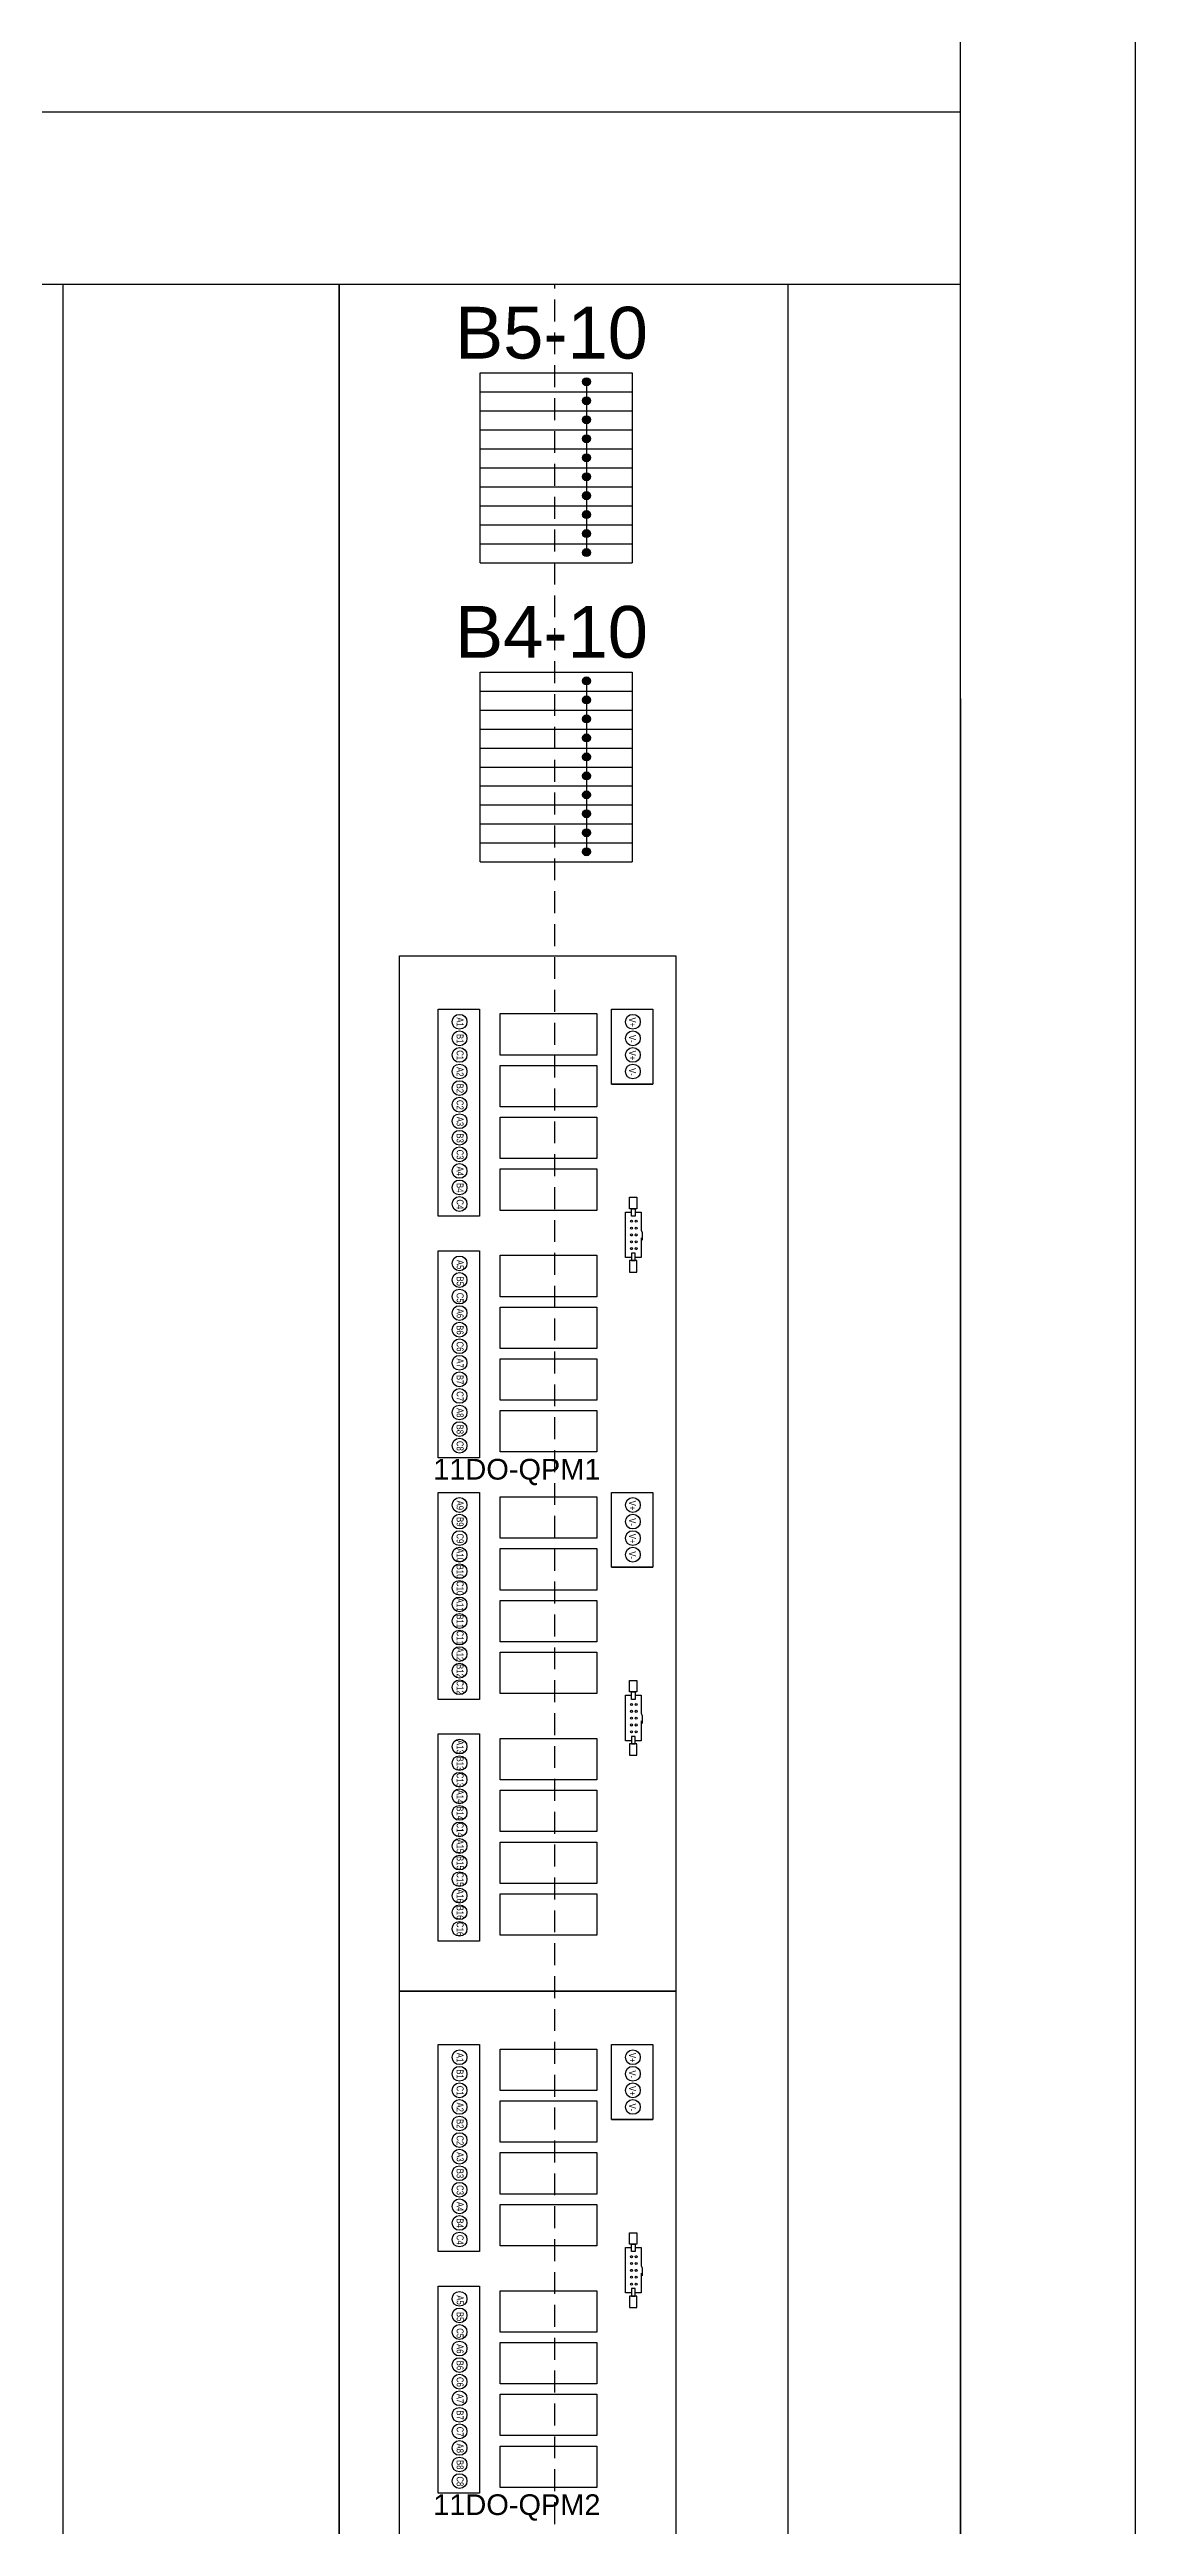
# Model space of a CAD drawing. Extents: x -156069 to -122631, y 9787 to 31117.
# Drawn here: x -148085 to -147771, y 25563 to 26281 of the extents above; entities that cross this region are included whole.
import ezdxf
from ezdxf.enums import TextEntityAlignment as Align

# ---------------------------------------------------------------- set-up
doc = ezdxf.new("R2010")
doc.units = 0
doc.linetypes.add('DASHED2', pattern=[9.525, 6.35, -3.175])
doc.layers.get('0').update_dxf_attribs({"linetype": 'CONTINUOUS'})
doc.styles.add('Arial', font='arial.ttf')

msp = doc.modelspace()

# ---------------------------------------------------------------- hatches: boundary and pattern name
for points in [[(-147928.50134, 26184.35323, 1), (-147930.81431, 26184.35323, 1)], [(-147928.50134, 26178.85323, 1), (-147930.81431, 26178.85323, 1)], [(-147928.50134, 26173.35323, 1), (-147930.81431, 26173.35323, 1)], [(-147928.50134, 26167.85323, 1), (-147930.81431, 26167.85323, 1)], [(-147928.50134, 26162.35323, 1), (-147930.81431, 26162.35323, 1)], [(-147928.50134, 26156.85323, 1), (-147930.81431, 26156.85323, 1)], [(-147928.50134, 26151.35323, 1), (-147930.81431, 26151.35323, 1)], [(-147928.50134, 26145.85323, 1), (-147930.81431, 26145.85323, 1)], [(-147928.50134, 26140.35323, 1), (-147930.81431, 26140.35323, 1)], [(-147928.50134, 26134.85323, 1), (-147930.81431, 26134.85323, 1)], [(-147928.50134, 26097.67448, 1), (-147930.81431, 26097.67448, 1)], [(-147928.50134, 26092.17448, 1), (-147930.81431, 26092.17448, 1)], [(-147928.50134, 26086.67448, 1), (-147930.81431, 26086.67448, 1)], [(-147928.50134, 26081.17448, 1), (-147930.81431, 26081.17448, 1)], [(-147928.50134, 26075.67448, 1), (-147930.81431, 26075.67448, 1)], [(-147928.50134, 26070.17448, 1), (-147930.81431, 26070.17448, 1)], [(-147928.50134, 26064.67448, 1), (-147930.81431, 26064.67448, 1)], [(-147928.50134, 26059.17448, 1), (-147930.81431, 26059.17448, 1)], [(-147928.50134, 26053.67448, 1), (-147930.81431, 26053.67448, 1)], [(-147928.50134, 26048.17448, 1), (-147930.81431, 26048.17448, 1)]]:
    msp.add_hatch(color=256).paths.add_polyline_path(points)

# ---------------------------------------------------------------- linework, layer by layer
at = {"color": 6}
msp.add_line((-147770.68407, 24582.60839), (-147770.68407, 26582.60839), dxfattribs=at)
at = {"color": 4}
for p, q in [((-147821.30907, 24832.60839), (-147821.30907, 26522.60839)), ((-147821.30907, 24632.60839), (-147821.30907, 26522.60839)), ((-148521.30907, 26262.60839), (-147821.30907, 26262.60839)), ((-148521.30907, 26212.60839), (-147821.30907, 26212.60839)), ((-148081.30907, 26212.60839), (-148081.30907, 24782.60839)), ((-148001.30907, 26212.60839), (-148001.30907, 24782.60839)), ((-148001.30907, 24782.60839), (-148001.30907, 26212.60839)), ((-147871.30907, 26212.60839), (-147871.30907, 24782.60839)), ((-147821.30907, 26092.60839), (-147821.30907, 24782.60839))]:
    msp.add_line(p, q, dxfattribs=at)
at = {"color": 1, "linetype": 'DASHED2'}
msp.add_line((-147938.80063, 24782.60839), (-147938.80063, 26212.60839), dxfattribs=at)
at = {"color": 5}
for p, q in [((-147960.42097, 26186.91646), (-147916.42097, 26186.91646)), ((-147960.42097, 26186.91646), (-147916.42097, 26186.91646)), ((-147960.42097, 26186.91646), (-147916.42097, 26186.91646)), ((-147960.42097, 26186.91646), (-147916.42097, 26186.91646)), ((-147960.42097, 26186.91646), (-147916.42097, 26186.91646)), ((-147960.42097, 26186.91646), (-147916.42097, 26186.91646)), ((-147960.42097, 26186.91646), (-147916.42097, 26186.91646)), ((-147960.42097, 26186.91646), (-147916.42097, 26186.91646)), ((-147960.42097, 26186.91646), (-147916.42097, 26186.91646)), ((-147960.42097, 26181.41646), (-147960.42097, 26186.91646)), ((-147960.42097, 26186.91646), (-147916.42097, 26186.91646)), ((-147916.42097, 26186.91646), (-147916.42097, 26181.41646)), ((-147960.42097, 26181.41646), (-147916.42097, 26181.41646)), ((-147960.42097, 26181.41646), (-147916.42097, 26181.41646)), ((-147960.42097, 26181.41646), (-147916.42097, 26181.41646)), ((-147960.42097, 26181.41646), (-147916.42097, 26181.41646)), ((-147960.42097, 26181.41646), (-147916.42097, 26181.41646)), ((-147960.42097, 26181.41646), (-147916.42097, 26181.41646)), ((-147960.42097, 26181.41646), (-147916.42097, 26181.41646)), ((-147960.42097, 26181.41646), (-147916.42097, 26181.41646)), ((-147960.42097, 26181.41646), (-147916.42097, 26181.41646)), ((-147960.42097, 26181.41646), (-147916.42097, 26181.41646)), ((-147960.42097, 26181.41646), (-147916.42097, 26181.41646)), ((-147960.42097, 26181.41646), (-147916.42097, 26181.41646)), ((-147960.42097, 26181.41646), (-147916.42097, 26181.41646)), ((-147960.42097, 26181.41646), (-147916.42097, 26181.41646)), ((-147960.42097, 26181.41646), (-147916.42097, 26181.41646)), ((-147960.42097, 26181.41646), (-147916.42097, 26181.41646)), ((-147960.42097, 26181.41646), (-147916.42097, 26181.41646)), ((-147960.42097, 26181.41646), (-147916.42097, 26181.41646)), ((-147960.42097, 26181.41646), (-147916.42097, 26181.41646)), ((-147960.42097, 26181.41646), (-147916.42097, 26181.41646)), ((-147960.42097, 26181.41646), (-147916.42097, 26181.41646)), ((-147960.42097, 26181.41646), (-147916.42097, 26181.41646)), ((-147960.42097, 26175.91646), (-147960.42097, 26181.41646)), ((-147960.42097, 26181.41646), (-147916.42097, 26181.41646)), ((-147916.42097, 26181.41646), (-147916.42097, 26175.91646)), ((-147960.42097, 26175.91646), (-147916.42097, 26175.91646)), ((-147960.42097, 26175.91646), (-147916.42097, 26175.91646)), ((-147960.42097, 26175.91646), (-147916.42097, 26175.91646)), ((-147960.42097, 26175.91646), (-147916.42097, 26175.91646)), ((-147960.42097, 26175.91646), (-147916.42097, 26175.91646)), ((-147960.42097, 26175.91646), (-147916.42097, 26175.91646)), ((-147960.42097, 26175.91646), (-147916.42097, 26175.91646)), ((-147960.42097, 26175.91646), (-147916.42097, 26175.91646)), ((-147960.42097, 26175.91646), (-147916.42097, 26175.91646)), ((-147960.42097, 26175.91646), (-147916.42097, 26175.91646)), ((-147960.42097, 26175.91646), (-147916.42097, 26175.91646)), ((-147960.42097, 26175.91646), (-147916.42097, 26175.91646)), ((-147960.42097, 26175.91646), (-147916.42097, 26175.91646)), ((-147960.42097, 26175.91646), (-147916.42097, 26175.91646)), ((-147960.42097, 26175.91646), (-147916.42097, 26175.91646)), ((-147960.42097, 26175.91646), (-147916.42097, 26175.91646)), ((-147960.42097, 26175.91646), (-147916.42097, 26175.91646)), ((-147960.42097, 26175.91646), (-147916.42097, 26175.91646)), ((-147960.42097, 26175.91646), (-147916.42097, 26175.91646)), ((-147960.42097, 26175.91646), (-147916.42097, 26175.91646)), ((-147960.42097, 26175.91646), (-147916.42097, 26175.91646)), ((-147960.42097, 26175.91646), (-147916.42097, 26175.91646)), ((-147960.42097, 26170.41646), (-147960.42097, 26175.91646)), ((-147960.42097, 26175.91646), (-147916.42097, 26175.91646)), ((-147916.42097, 26175.91646), (-147916.42097, 26170.41646)), ((-147960.42097, 26170.41646), (-147916.42097, 26170.41646)), ((-147960.42097, 26170.41646), (-147916.42097, 26170.41646)), ((-147960.42097, 26170.41646), (-147916.42097, 26170.41646)), ((-147960.42097, 26170.41646), (-147916.42097, 26170.41646)), ((-147960.42097, 26170.41646), (-147916.42097, 26170.41646)), ((-147960.42097, 26170.41646), (-147916.42097, 26170.41646)), ((-147960.42097, 26170.41646), (-147916.42097, 26170.41646)), ((-147960.42097, 26170.41646), (-147916.42097, 26170.41646)), ((-147960.42097, 26170.41646), (-147916.42097, 26170.41646)), ((-147960.42097, 26170.41646), (-147916.42097, 26170.41646)), ((-147960.42097, 26170.41646), (-147916.42097, 26170.41646)), ((-147960.42097, 26170.41646), (-147916.42097, 26170.41646)), ((-147960.42097, 26170.41646), (-147916.42097, 26170.41646)), ((-147960.42097, 26170.41646), (-147916.42097, 26170.41646)), ((-147960.42097, 26170.41646), (-147916.42097, 26170.41646)), ((-147960.42097, 26170.41646), (-147916.42097, 26170.41646)), ((-147960.42097, 26170.41646), (-147916.42097, 26170.41646)), ((-147960.42097, 26170.41646), (-147916.42097, 26170.41646)), ((-147960.42097, 26170.41646), (-147916.42097, 26170.41646)), ((-147960.42097, 26170.41646), (-147916.42097, 26170.41646)), ((-147960.42097, 26170.41646), (-147916.42097, 26170.41646)), ((-147960.42097, 26170.41646), (-147916.42097, 26170.41646)), ((-147960.42097, 26164.91646), (-147960.42097, 26170.41646)), ((-147960.42097, 26170.41646), (-147916.42097, 26170.41646)), ((-147916.42097, 26170.41646), (-147916.42097, 26164.91646)), ((-147960.42097, 26164.91646), (-147916.42097, 26164.91646)), ((-147960.42097, 26164.91646), (-147916.42097, 26164.91646)), ((-147960.42097, 26164.91646), (-147916.42097, 26164.91646)), ((-147960.42097, 26164.91646), (-147916.42097, 26164.91646)), ((-147960.42097, 26164.91646), (-147916.42097, 26164.91646)), ((-147960.42097, 26164.91646), (-147916.42097, 26164.91646)), ((-147960.42097, 26164.91646), (-147916.42097, 26164.91646)), ((-147960.42097, 26164.91646), (-147916.42097, 26164.91646)), ((-147960.42097, 26164.91646), (-147916.42097, 26164.91646)), ((-147960.42097, 26164.91646), (-147916.42097, 26164.91646)), ((-147960.42097, 26164.91646), (-147916.42097, 26164.91646)), ((-147960.42097, 26164.91646), (-147916.42097, 26164.91646)), ((-147960.42097, 26164.91646), (-147916.42097, 26164.91646)), ((-147960.42097, 26164.91646), (-147916.42097, 26164.91646)), ((-147960.42097, 26164.91646), (-147916.42097, 26164.91646)), ((-147960.42097, 26164.91646), (-147916.42097, 26164.91646)), ((-147960.42097, 26164.91646), (-147916.42097, 26164.91646)), ((-147960.42097, 26164.91646), (-147916.42097, 26164.91646)), ((-147960.42097, 26164.91646), (-147916.42097, 26164.91646)), ((-147960.42097, 26164.91646), (-147916.42097, 26164.91646)), ((-147960.42097, 26164.91646), (-147916.42097, 26164.91646)), ((-147960.42097, 26164.91646), (-147916.42097, 26164.91646)), ((-147960.42097, 26159.41646), (-147960.42097, 26164.91646)), ((-147960.42097, 26164.91646), (-147916.42097, 26164.91646)), ((-147960.42097, 26159.41646), (-147916.42097, 26159.41646)), ((-147960.42097, 26159.41646), (-147916.42097, 26159.41646)), ((-147960.42097, 26159.41646), (-147916.42097, 26159.41646)), ((-147960.42097, 26159.41646), (-147916.42097, 26159.41646)), ((-147960.42097, 26159.41646), (-147916.42097, 26159.41646)), ((-147960.42097, 26159.41646), (-147916.42097, 26159.41646)), ((-147960.42097, 26159.41646), (-147916.42097, 26159.41646)), ((-147960.42097, 26159.41646), (-147916.42097, 26159.41646)), ((-147960.42097, 26159.41646), (-147916.42097, 26159.41646)), ((-147960.42097, 26159.41646), (-147916.42097, 26159.41646)), ((-147960.42097, 26159.41646), (-147916.42097, 26159.41646)), ((-147960.42097, 26159.41646), (-147916.42097, 26159.41646)), ((-147960.42097, 26159.41646), (-147916.42097, 26159.41646)), ((-147960.42097, 26159.41646), (-147916.42097, 26159.41646)), ((-147960.42097, 26159.41646), (-147916.42097, 26159.41646)), ((-147960.42097, 26159.41646), (-147916.42097, 26159.41646)), ((-147960.42097, 26159.41646), (-147916.42097, 26159.41646)), ((-147960.42097, 26159.41646), (-147916.42097, 26159.41646)), ((-147960.42097, 26159.41646), (-147916.42097, 26159.41646)), ((-147960.42097, 26159.41646), (-147916.42097, 26159.41646)), ((-147960.42097, 26153.91646), (-147960.42097, 26159.41646)), ((-147960.42097, 26159.41646), (-147916.42097, 26159.41646)), ((-147916.42097, 26164.91646), (-147916.42097, 26159.41646)), ((-147916.42097, 26159.41646), (-147916.42097, 26153.91646)), ((-147960.42097, 26153.91646), (-147916.42097, 26153.91646)), ((-147960.42097, 26153.91646), (-147916.42097, 26153.91646)), ((-147960.42097, 26153.91646), (-147916.42097, 26153.91646)), ((-147960.42097, 26153.91646), (-147916.42097, 26153.91646)), ((-147960.42097, 26153.91646), (-147916.42097, 26153.91646)), ((-147960.42097, 26153.91646), (-147916.42097, 26153.91646)), ((-147960.42097, 26153.91646), (-147916.42097, 26153.91646)), ((-147960.42097, 26153.91646), (-147916.42097, 26153.91646)), ((-147960.42097, 26153.91646), (-147916.42097, 26153.91646)), ((-147960.42097, 26153.91646), (-147916.42097, 26153.91646)), ((-147960.42097, 26153.91646), (-147916.42097, 26153.91646)), ((-147960.42097, 26153.91646), (-147916.42097, 26153.91646)), ((-147960.42097, 26153.91646), (-147916.42097, 26153.91646)), ((-147960.42097, 26153.91646), (-147916.42097, 26153.91646)), ((-147960.42097, 26153.91646), (-147916.42097, 26153.91646)), ((-147960.42097, 26153.91646), (-147916.42097, 26153.91646)), ((-147960.42097, 26153.91646), (-147916.42097, 26153.91646)), ((-147960.42097, 26153.91646), (-147916.42097, 26153.91646)), ((-147960.42097, 26153.91646), (-147916.42097, 26153.91646)), ((-147960.42097, 26153.91646), (-147916.42097, 26153.91646)), ((-147960.42097, 26153.91646), (-147916.42097, 26153.91646)), ((-147960.42097, 26153.91646), (-147916.42097, 26153.91646)), ((-147960.42097, 26148.41646), (-147960.42097, 26153.91646)), ((-147960.42097, 26153.91646), (-147916.42097, 26153.91646)), ((-147916.42097, 26153.91646), (-147916.42097, 26148.41646)), ((-147960.42097, 26148.41646), (-147916.42097, 26148.41646)), ((-147960.42097, 26148.41646), (-147916.42097, 26148.41646)), ((-147960.42097, 26148.41646), (-147916.42097, 26148.41646)), ((-147960.42097, 26148.41646), (-147916.42097, 26148.41646)), ((-147960.42097, 26148.41646), (-147916.42097, 26148.41646)), ((-147960.42097, 26148.41646), (-147916.42097, 26148.41646)), ((-147960.42097, 26148.41646), (-147916.42097, 26148.41646)), ((-147960.42097, 26148.41646), (-147916.42097, 26148.41646)), ((-147960.42097, 26148.41646), (-147916.42097, 26148.41646)), ((-147960.42097, 26148.41646), (-147916.42097, 26148.41646)), ((-147960.42097, 26148.41646), (-147916.42097, 26148.41646)), ((-147960.42097, 26148.41646), (-147916.42097, 26148.41646)), ((-147960.42097, 26148.41646), (-147916.42097, 26148.41646)), ((-147960.42097, 26148.41646), (-147916.42097, 26148.41646)), ((-147960.42097, 26148.41646), (-147916.42097, 26148.41646)), ((-147960.42097, 26148.41646), (-147916.42097, 26148.41646)), ((-147960.42097, 26148.41646), (-147916.42097, 26148.41646)), ((-147960.42097, 26148.41646), (-147916.42097, 26148.41646)), ((-147960.42097, 26148.41646), (-147916.42097, 26148.41646)), ((-147960.42097, 26148.41646), (-147916.42097, 26148.41646)), ((-147960.42097, 26148.41646), (-147916.42097, 26148.41646)), ((-147960.42097, 26148.41646), (-147916.42097, 26148.41646)), ((-147960.42097, 26142.91646), (-147960.42097, 26148.41646)), ((-147960.42097, 26148.41646), (-147916.42097, 26148.41646)), ((-147916.42097, 26148.41646), (-147916.42097, 26142.91646)), ((-147960.42097, 26142.91646), (-147916.42097, 26142.91646)), ((-147960.42097, 26142.91646), (-147916.42097, 26142.91646)), ((-147960.42097, 26142.91646), (-147916.42097, 26142.91646)), ((-147960.42097, 26142.91646), (-147916.42097, 26142.91646)), ((-147960.42097, 26142.91646), (-147916.42097, 26142.91646)), ((-147960.42097, 26142.91646), (-147916.42097, 26142.91646)), ((-147960.42097, 26142.91646), (-147916.42097, 26142.91646)), ((-147960.42097, 26142.91646), (-147916.42097, 26142.91646)), ((-147960.42097, 26142.91646), (-147916.42097, 26142.91646)), ((-147960.42097, 26142.91646), (-147916.42097, 26142.91646)), ((-147960.42097, 26142.91646), (-147916.42097, 26142.91646)), ((-147960.42097, 26142.91646), (-147916.42097, 26142.91646)), ((-147960.42097, 26142.91646), (-147916.42097, 26142.91646)), ((-147960.42097, 26142.91646), (-147916.42097, 26142.91646)), ((-147960.42097, 26142.91646), (-147916.42097, 26142.91646)), ((-147960.42097, 26142.91646), (-147916.42097, 26142.91646)), ((-147960.42097, 26142.91646), (-147916.42097, 26142.91646)), ((-147960.42097, 26142.91646), (-147916.42097, 26142.91646)), ((-147960.42097, 26142.91646), (-147916.42097, 26142.91646)), ((-147960.42097, 26142.91646), (-147916.42097, 26142.91646)), ((-147960.42097, 26142.91646), (-147916.42097, 26142.91646)), ((-147960.42097, 26142.91646), (-147916.42097, 26142.91646)), ((-147960.42097, 26137.41646), (-147960.42097, 26142.91646)), ((-147960.42097, 26142.91646), (-147916.42097, 26142.91646)), ((-147960.42097, 26137.41646), (-147916.42097, 26137.41646)), ((-147960.42097, 26137.41646), (-147916.42097, 26137.41646)), ((-147960.42097, 26137.41646), (-147916.42097, 26137.41646)), ((-147960.42097, 26137.41646), (-147916.42097, 26137.41646)), ((-147960.42097, 26137.41646), (-147916.42097, 26137.41646)), ((-147960.42097, 26137.41646), (-147916.42097, 26137.41646)), ((-147960.42097, 26137.41646), (-147916.42097, 26137.41646)), ((-147960.42097, 26137.41646), (-147916.42097, 26137.41646)), ((-147960.42097, 26137.41646), (-147916.42097, 26137.41646)), ((-147960.42097, 26137.41646), (-147916.42097, 26137.41646)), ((-147960.42097, 26137.41646), (-147916.42097, 26137.41646)), ((-147960.42097, 26137.41646), (-147916.42097, 26137.41646)), ((-147960.42097, 26137.41646), (-147916.42097, 26137.41646)), ((-147960.42097, 26137.41646), (-147916.42097, 26137.41646)), ((-147960.42097, 26137.41646), (-147916.42097, 26137.41646)), ((-147960.42097, 26137.41646), (-147916.42097, 26137.41646)), ((-147960.42097, 26137.41646), (-147916.42097, 26137.41646)), ((-147960.42097, 26137.41646), (-147916.42097, 26137.41646)), ((-147960.42097, 26137.41646), (-147916.42097, 26137.41646)), ((-147960.42097, 26137.41646), (-147916.42097, 26137.41646)), ((-147960.42097, 26137.41646), (-147916.42097, 26137.41646)), ((-147960.42097, 26137.41646), (-147916.42097, 26137.41646)), ((-147960.42097, 26131.91646), (-147960.42097, 26137.41646)), ((-147960.42097, 26137.41646), (-147916.42097, 26137.41646)), ((-147916.42097, 26142.91646), (-147916.42097, 26137.41646)), ((-147916.42097, 26137.41646), (-147916.42097, 26131.91646)), ((-147960.42097, 26131.91646), (-147916.42097, 26131.91646)), ((-147960.42097, 26131.91646), (-147916.42097, 26131.91646)), ((-147960.42097, 26131.91646), (-147916.42097, 26131.91646)), ((-147960.42097, 26131.91646), (-147916.42097, 26131.91646)), ((-147960.42097, 26131.91646), (-147916.42097, 26131.91646)), ((-147960.42097, 26131.91646), (-147916.42097, 26131.91646)), ((-147960.42097, 26131.91646), (-147916.42097, 26131.91646)), ((-147960.42097, 26131.91646), (-147916.42097, 26131.91646)), ((-147960.42097, 26131.91646), (-147916.42097, 26131.91646)), ((-147960.42097, 26131.91646), (-147916.42097, 26131.91646)), ((-147960.42097, 26131.91646), (-147916.42097, 26131.91646)), ((-147960.42097, 26100.23771), (-147916.42097, 26100.23771)), ((-147960.42097, 26100.23771), (-147916.42097, 26100.23771)), ((-147960.42097, 26100.23771), (-147916.42097, 26100.23771)), ((-147960.42097, 26100.23771), (-147916.42097, 26100.23771)), ((-147960.42097, 26100.23771), (-147916.42097, 26100.23771)), ((-147960.42097, 26100.23771), (-147916.42097, 26100.23771)), ((-147960.42097, 26100.23771), (-147916.42097, 26100.23771)), ((-147960.42097, 26100.23771), (-147916.42097, 26100.23771)), ((-147960.42097, 26100.23771), (-147916.42097, 26100.23771)), ((-147960.42097, 26094.73771), (-147960.42097, 26100.23771)), ((-147960.42097, 26100.23771), (-147916.42097, 26100.23771)), ((-147960.42097, 26094.73771), (-147916.42097, 26094.73771)), ((-147960.42097, 26094.73771), (-147916.42097, 26094.73771)), ((-147960.42097, 26094.73771), (-147916.42097, 26094.73771)), ((-147960.42097, 26094.73771), (-147916.42097, 26094.73771)), ((-147960.42097, 26094.73771), (-147916.42097, 26094.73771)), ((-147960.42097, 26094.73771), (-147916.42097, 26094.73771)), ((-147960.42097, 26094.73771), (-147916.42097, 26094.73771)), ((-147960.42097, 26094.73771), (-147916.42097, 26094.73771)), ((-147960.42097, 26094.73771), (-147916.42097, 26094.73771)), ((-147960.42097, 26094.73771), (-147916.42097, 26094.73771)), ((-147960.42097, 26094.73771), (-147916.42097, 26094.73771)), ((-147960.42097, 26094.73771), (-147916.42097, 26094.73771)), ((-147960.42097, 26094.73771), (-147916.42097, 26094.73771)), ((-147960.42097, 26094.73771), (-147916.42097, 26094.73771)), ((-147960.42097, 26094.73771), (-147916.42097, 26094.73771)), ((-147960.42097, 26094.73771), (-147916.42097, 26094.73771)), ((-147960.42097, 26094.73771), (-147916.42097, 26094.73771)), ((-147960.42097, 26094.73771), (-147916.42097, 26094.73771)), ((-147960.42097, 26094.73771), (-147916.42097, 26094.73771)), ((-147960.42097, 26094.73771), (-147916.42097, 26094.73771)), ((-147960.42097, 26094.73771), (-147916.42097, 26094.73771)), ((-147960.42097, 26094.73771), (-147916.42097, 26094.73771)), ((-147960.42097, 26089.23771), (-147960.42097, 26094.73771)), ((-147960.42097, 26094.73771), (-147916.42097, 26094.73771)), ((-147916.42097, 26100.23771), (-147916.42097, 26094.73771)), ((-147916.42097, 26094.73771), (-147916.42097, 26089.23771)), ((-147960.42097, 26089.23771), (-147916.42097, 26089.23771)), ((-147960.42097, 26089.23771), (-147916.42097, 26089.23771)), ((-147960.42097, 26089.23771), (-147916.42097, 26089.23771)), ((-147960.42097, 26089.23771), (-147916.42097, 26089.23771)), ((-147960.42097, 26089.23771), (-147916.42097, 26089.23771)), ((-147960.42097, 26089.23771), (-147916.42097, 26089.23771)), ((-147960.42097, 26089.23771), (-147916.42097, 26089.23771)), ((-147960.42097, 26089.23771), (-147916.42097, 26089.23771)), ((-147960.42097, 26089.23771), (-147916.42097, 26089.23771)), ((-147960.42097, 26089.23771), (-147916.42097, 26089.23771)), ((-147960.42097, 26089.23771), (-147916.42097, 26089.23771)), ((-147960.42097, 26089.23771), (-147916.42097, 26089.23771)), ((-147960.42097, 26089.23771), (-147916.42097, 26089.23771)), ((-147960.42097, 26089.23771), (-147916.42097, 26089.23771)), ((-147960.42097, 26089.23771), (-147916.42097, 26089.23771)), ((-147960.42097, 26089.23771), (-147916.42097, 26089.23771)), ((-147960.42097, 26089.23771), (-147916.42097, 26089.23771)), ((-147960.42097, 26089.23771), (-147916.42097, 26089.23771)), ((-147960.42097, 26089.23771), (-147916.42097, 26089.23771)), ((-147960.42097, 26089.23771), (-147916.42097, 26089.23771)), ((-147960.42097, 26089.23771), (-147916.42097, 26089.23771)), ((-147960.42097, 26089.23771), (-147916.42097, 26089.23771)), ((-147960.42097, 26083.73771), (-147960.42097, 26089.23771)), ((-147960.42097, 26089.23771), (-147916.42097, 26089.23771)), ((-147916.42097, 26089.23771), (-147916.42097, 26083.73771)), ((-147960.42097, 26083.73771), (-147916.42097, 26083.73771)), ((-147960.42097, 26083.73771), (-147916.42097, 26083.73771)), ((-147960.42097, 26083.73771), (-147916.42097, 26083.73771)), ((-147960.42097, 26083.73771), (-147916.42097, 26083.73771)), ((-147960.42097, 26083.73771), (-147916.42097, 26083.73771)), ((-147960.42097, 26083.73771), (-147916.42097, 26083.73771)), ((-147960.42097, 26083.73771), (-147916.42097, 26083.73771)), ((-147960.42097, 26083.73771), (-147916.42097, 26083.73771)), ((-147960.42097, 26083.73771), (-147916.42097, 26083.73771)), ((-147960.42097, 26083.73771), (-147916.42097, 26083.73771)), ((-147960.42097, 26083.73771), (-147916.42097, 26083.73771)), ((-147960.42097, 26083.73771), (-147916.42097, 26083.73771)), ((-147960.42097, 26083.73771), (-147916.42097, 26083.73771)), ((-147960.42097, 26083.73771), (-147916.42097, 26083.73771)), ((-147960.42097, 26083.73771), (-147916.42097, 26083.73771)), ((-147960.42097, 26083.73771), (-147916.42097, 26083.73771)), ((-147960.42097, 26083.73771), (-147916.42097, 26083.73771)), ((-147960.42097, 26083.73771), (-147916.42097, 26083.73771)), ((-147960.42097, 26083.73771), (-147916.42097, 26083.73771)), ((-147960.42097, 26083.73771), (-147916.42097, 26083.73771)), ((-147960.42097, 26083.73771), (-147916.42097, 26083.73771)), ((-147960.42097, 26083.73771), (-147916.42097, 26083.73771)), ((-147960.42097, 26078.23771), (-147960.42097, 26083.73771)), ((-147960.42097, 26083.73771), (-147916.42097, 26083.73771)), ((-147916.42097, 26083.73771), (-147916.42097, 26078.23771)), ((-147960.42097, 26078.23771), (-147916.42097, 26078.23771)), ((-147960.42097, 26078.23771), (-147916.42097, 26078.23771)), ((-147960.42097, 26078.23771), (-147916.42097, 26078.23771)), ((-147960.42097, 26078.23771), (-147916.42097, 26078.23771)), ((-147960.42097, 26078.23771), (-147916.42097, 26078.23771)), ((-147960.42097, 26078.23771), (-147916.42097, 26078.23771)), ((-147960.42097, 26078.23771), (-147916.42097, 26078.23771)), ((-147960.42097, 26078.23771), (-147916.42097, 26078.23771)), ((-147960.42097, 26078.23771), (-147916.42097, 26078.23771)), ((-147960.42097, 26078.23771), (-147916.42097, 26078.23771)), ((-147960.42097, 26078.23771), (-147916.42097, 26078.23771)), ((-147960.42097, 26078.23771), (-147916.42097, 26078.23771)), ((-147960.42097, 26078.23771), (-147916.42097, 26078.23771)), ((-147960.42097, 26078.23771), (-147916.42097, 26078.23771)), ((-147960.42097, 26078.23771), (-147916.42097, 26078.23771)), ((-147960.42097, 26078.23771), (-147916.42097, 26078.23771)), ((-147960.42097, 26078.23771), (-147916.42097, 26078.23771)), ((-147960.42097, 26078.23771), (-147916.42097, 26078.23771)), ((-147960.42097, 26078.23771), (-147916.42097, 26078.23771)), ((-147960.42097, 26078.23771), (-147916.42097, 26078.23771)), ((-147960.42097, 26078.23771), (-147916.42097, 26078.23771)), ((-147960.42097, 26078.23771), (-147916.42097, 26078.23771)), ((-147960.42097, 26072.73771), (-147960.42097, 26078.23771)), ((-147960.42097, 26078.23771), (-147916.42097, 26078.23771)), ((-147960.42097, 26072.73771), (-147916.42097, 26072.73771)), ((-147960.42097, 26072.73771), (-147916.42097, 26072.73771)), ((-147960.42097, 26072.73771), (-147916.42097, 26072.73771)), ((-147960.42097, 26072.73771), (-147916.42097, 26072.73771)), ((-147960.42097, 26072.73771), (-147916.42097, 26072.73771)), ((-147960.42097, 26072.73771), (-147916.42097, 26072.73771)), ((-147960.42097, 26072.73771), (-147916.42097, 26072.73771)), ((-147960.42097, 26072.73771), (-147916.42097, 26072.73771)), ((-147960.42097, 26072.73771), (-147916.42097, 26072.73771)), ((-147960.42097, 26072.73771), (-147916.42097, 26072.73771)), ((-147960.42097, 26072.73771), (-147916.42097, 26072.73771)), ((-147960.42097, 26072.73771), (-147916.42097, 26072.73771)), ((-147960.42097, 26072.73771), (-147916.42097, 26072.73771)), ((-147960.42097, 26072.73771), (-147916.42097, 26072.73771)), ((-147960.42097, 26072.73771), (-147916.42097, 26072.73771)), ((-147960.42097, 26072.73771), (-147916.42097, 26072.73771)), ((-147960.42097, 26072.73771), (-147916.42097, 26072.73771)), ((-147960.42097, 26072.73771), (-147916.42097, 26072.73771)), ((-147960.42097, 26072.73771), (-147916.42097, 26072.73771)), ((-147960.42097, 26072.73771), (-147916.42097, 26072.73771)), ((-147960.42097, 26067.23771), (-147960.42097, 26072.73771)), ((-147960.42097, 26072.73771), (-147916.42097, 26072.73771)), ((-147916.42097, 26078.23771), (-147916.42097, 26072.73771)), ((-147916.42097, 26072.73771), (-147916.42097, 26067.23771)), ((-147960.42097, 26067.23771), (-147916.42097, 26067.23771)), ((-147960.42097, 26067.23771), (-147916.42097, 26067.23771)), ((-147960.42097, 26067.23771), (-147916.42097, 26067.23771)), ((-147960.42097, 26067.23771), (-147916.42097, 26067.23771)), ((-147960.42097, 26067.23771), (-147916.42097, 26067.23771)), ((-147960.42097, 26067.23771), (-147916.42097, 26067.23771)), ((-147960.42097, 26067.23771), (-147916.42097, 26067.23771)), ((-147960.42097, 26067.23771), (-147916.42097, 26067.23771)), ((-147960.42097, 26067.23771), (-147916.42097, 26067.23771)), ((-147960.42097, 26067.23771), (-147916.42097, 26067.23771)), ((-147960.42097, 26067.23771), (-147916.42097, 26067.23771)), ((-147960.42097, 26067.23771), (-147916.42097, 26067.23771)), ((-147960.42097, 26067.23771), (-147916.42097, 26067.23771)), ((-147960.42097, 26067.23771), (-147916.42097, 26067.23771)), ((-147960.42097, 26067.23771), (-147916.42097, 26067.23771)), ((-147960.42097, 26067.23771), (-147916.42097, 26067.23771)), ((-147960.42097, 26067.23771), (-147916.42097, 26067.23771)), ((-147960.42097, 26067.23771), (-147916.42097, 26067.23771)), ((-147960.42097, 26067.23771), (-147916.42097, 26067.23771)), ((-147960.42097, 26067.23771), (-147916.42097, 26067.23771)), ((-147960.42097, 26067.23771), (-147916.42097, 26067.23771)), ((-147960.42097, 26067.23771), (-147916.42097, 26067.23771)), ((-147960.42097, 26061.73771), (-147960.42097, 26067.23771)), ((-147960.42097, 26067.23771), (-147916.42097, 26067.23771)), ((-147916.42097, 26067.23771), (-147916.42097, 26061.73771)), ((-147960.42097, 26061.73771), (-147916.42097, 26061.73771)), ((-147960.42097, 26061.73771), (-147916.42097, 26061.73771)), ((-147960.42097, 26061.73771), (-147916.42097, 26061.73771)), ((-147960.42097, 26061.73771), (-147916.42097, 26061.73771)), ((-147960.42097, 26061.73771), (-147916.42097, 26061.73771)), ((-147960.42097, 26061.73771), (-147916.42097, 26061.73771)), ((-147960.42097, 26061.73771), (-147916.42097, 26061.73771)), ((-147960.42097, 26061.73771), (-147916.42097, 26061.73771)), ((-147960.42097, 26061.73771), (-147916.42097, 26061.73771)), ((-147960.42097, 26061.73771), (-147916.42097, 26061.73771)), ((-147960.42097, 26061.73771), (-147916.42097, 26061.73771)), ((-147960.42097, 26061.73771), (-147916.42097, 26061.73771)), ((-147960.42097, 26061.73771), (-147916.42097, 26061.73771)), ((-147960.42097, 26061.73771), (-147916.42097, 26061.73771)), ((-147960.42097, 26061.73771), (-147916.42097, 26061.73771)), ((-147960.42097, 26061.73771), (-147916.42097, 26061.73771)), ((-147960.42097, 26061.73771), (-147916.42097, 26061.73771)), ((-147960.42097, 26061.73771), (-147916.42097, 26061.73771)), ((-147960.42097, 26061.73771), (-147916.42097, 26061.73771)), ((-147960.42097, 26061.73771), (-147916.42097, 26061.73771)), ((-147960.42097, 26061.73771), (-147916.42097, 26061.73771)), ((-147960.42097, 26061.73771), (-147916.42097, 26061.73771)), ((-147960.42097, 26056.23771), (-147960.42097, 26061.73771)), ((-147960.42097, 26061.73771), (-147916.42097, 26061.73771)), ((-147916.42097, 26061.73771), (-147916.42097, 26056.23771)), ((-147960.42097, 26056.23771), (-147916.42097, 26056.23771)), ((-147960.42097, 26056.23771), (-147916.42097, 26056.23771)), ((-147960.42097, 26056.23771), (-147916.42097, 26056.23771)), ((-147960.42097, 26056.23771), (-147916.42097, 26056.23771)), ((-147960.42097, 26056.23771), (-147916.42097, 26056.23771)), ((-147960.42097, 26056.23771), (-147916.42097, 26056.23771)), ((-147960.42097, 26056.23771), (-147916.42097, 26056.23771)), ((-147960.42097, 26056.23771), (-147916.42097, 26056.23771)), ((-147960.42097, 26056.23771), (-147916.42097, 26056.23771)), ((-147960.42097, 26056.23771), (-147916.42097, 26056.23771)), ((-147960.42097, 26056.23771), (-147916.42097, 26056.23771)), ((-147960.42097, 26056.23771), (-147916.42097, 26056.23771)), ((-147960.42097, 26056.23771), (-147916.42097, 26056.23771)), ((-147960.42097, 26056.23771), (-147916.42097, 26056.23771)), ((-147960.42097, 26056.23771), (-147916.42097, 26056.23771)), ((-147960.42097, 26056.23771), (-147916.42097, 26056.23771)), ((-147960.42097, 26056.23771), (-147916.42097, 26056.23771)), ((-147960.42097, 26056.23771), (-147916.42097, 26056.23771)), ((-147960.42097, 26056.23771), (-147916.42097, 26056.23771)), ((-147960.42097, 26056.23771), (-147916.42097, 26056.23771)), ((-147960.42097, 26056.23771), (-147916.42097, 26056.23771)), ((-147960.42097, 26056.23771), (-147916.42097, 26056.23771)), ((-147960.42097, 26050.73771), (-147960.42097, 26056.23771)), ((-147960.42097, 26056.23771), (-147916.42097, 26056.23771)), ((-147960.42097, 26050.73771), (-147916.42097, 26050.73771)), ((-147960.42097, 26050.73771), (-147916.42097, 26050.73771)), ((-147960.42097, 26050.73771), (-147916.42097, 26050.73771)), ((-147960.42097, 26050.73771), (-147916.42097, 26050.73771)), ((-147960.42097, 26050.73771), (-147916.42097, 26050.73771)), ((-147960.42097, 26050.73771), (-147916.42097, 26050.73771)), ((-147960.42097, 26050.73771), (-147916.42097, 26050.73771)), ((-147960.42097, 26050.73771), (-147916.42097, 26050.73771)), ((-147960.42097, 26050.73771), (-147916.42097, 26050.73771)), ((-147960.42097, 26050.73771), (-147916.42097, 26050.73771)), ((-147960.42097, 26050.73771), (-147916.42097, 26050.73771)), ((-147960.42097, 26050.73771), (-147916.42097, 26050.73771)), ((-147960.42097, 26050.73771), (-147916.42097, 26050.73771)), ((-147960.42097, 26050.73771), (-147916.42097, 26050.73771)), ((-147960.42097, 26050.73771), (-147916.42097, 26050.73771)), ((-147960.42097, 26050.73771), (-147916.42097, 26050.73771)), ((-147960.42097, 26050.73771), (-147916.42097, 26050.73771)), ((-147960.42097, 26050.73771), (-147916.42097, 26050.73771)), ((-147960.42097, 26050.73771), (-147916.42097, 26050.73771)), ((-147960.42097, 26050.73771), (-147916.42097, 26050.73771)), ((-147960.42097, 26050.73771), (-147916.42097, 26050.73771)), ((-147960.42097, 26050.73771), (-147916.42097, 26050.73771)), ((-147960.42097, 26045.23771), (-147960.42097, 26050.73771)), ((-147960.42097, 26050.73771), (-147916.42097, 26050.73771)), ((-147916.42097, 26056.23771), (-147916.42097, 26050.73771)), ((-147916.42097, 26050.73771), (-147916.42097, 26045.23771)), ((-147960.42097, 26045.23771), (-147916.42097, 26045.23771)), ((-147960.42097, 26045.23771), (-147916.42097, 26045.23771)), ((-147960.42097, 26045.23771), (-147916.42097, 26045.23771)), ((-147960.42097, 26045.23771), (-147916.42097, 26045.23771)), ((-147960.42097, 26045.23771), (-147916.42097, 26045.23771)), ((-147960.42097, 26045.23771), (-147916.42097, 26045.23771)), ((-147960.42097, 26045.23771), (-147916.42097, 26045.23771)), ((-147960.42097, 26045.23771), (-147916.42097, 26045.23771)), ((-147960.42097, 26045.23771), (-147916.42097, 26045.23771)), ((-147960.42097, 26045.23771), (-147916.42097, 26045.23771)), ((-147960.42097, 26045.23771), (-147916.42097, 26045.23771))]:
    msp.add_line(p, q, dxfattribs=at)
for p, q in [((-147929.65783, 26184.35323), (-147929.65783, 26155.69674)), ((-147929.65783, 26156.85323), (-147929.65783, 26133.69674)), ((-147929.65783, 26097.67448), (-147929.65783, 26069.018)), ((-147929.65783, 26070.17448), (-147929.65783, 26047.018)), ((-147922.43089, 25980.85581), (-147910.43089, 25980.85581)), ((-147918.39604, 25943.76949), (-147916.62717, 25943.76949)), ((-147918.39604, 25930.62779), (-147918.39604, 25943.76949)), ((-147915.52095, 25943.76949), (-147913.84157, 25943.76949)), ((-147913.84157, 25943.76949), (-147913.84157, 25938.58026)), ((-147913.84157, 25938.58026), (-147913.50121, 25937.83962)), ((-147913.84157, 25936.36728), (-147913.84157, 25930.62779)), ((-147913.84157, 25936.36728), (-147913.50121, 25935.62665)), ((-147913.50121, 25937.83962), (-147913.50121, 25935.62665)), ((-147916.62786, 25930.62779), (-147918.39604, 25930.62779)), ((-147913.84157, 25930.62779), (-147915.52165, 25930.62779)), ((-147922.43089, 25840.85581), (-147910.43089, 25840.85581)), ((-147918.39604, 25803.76949), (-147916.62717, 25803.76949)), ((-147918.39604, 25790.62779), (-147918.39604, 25803.76949)), ((-147915.52095, 25803.76949), (-147913.84157, 25803.76949)), ((-147913.84157, 25803.76949), (-147913.84157, 25798.58026)), ((-147913.84157, 25798.58026), (-147913.50121, 25797.83962)), ((-147913.84157, 25796.36728), (-147913.84157, 25790.62779)), ((-147913.84157, 25796.36728), (-147913.50121, 25795.62665)), ((-147913.50121, 25797.83962), (-147913.50121, 25795.62665)), ((-147916.62786, 25790.62779), (-147918.39604, 25790.62779)), ((-147913.84157, 25790.62779), (-147915.52165, 25790.62779)), ((-147922.43089, 25680.85581), (-147910.43089, 25680.85581)), ((-147918.39604, 25643.76949), (-147916.62717, 25643.76949)), ((-147918.39604, 25630.62779), (-147918.39604, 25643.76949)), ((-147915.52095, 25643.76949), (-147913.84157, 25643.76949)), ((-147913.84157, 25643.76949), (-147913.84157, 25638.58026)), ((-147913.84157, 25638.58026), (-147913.50121, 25637.83962)), ((-147913.84157, 25636.36728), (-147913.84157, 25630.62779)), ((-147913.84157, 25636.36728), (-147913.50121, 25635.62665)), ((-147913.50121, 25637.83962), (-147913.50121, 25635.62665)), ((-147916.62786, 25630.62779), (-147918.39604, 25630.62779)), ((-147913.84157, 25630.62779), (-147915.52165, 25630.62779))]:
    msp.add_line(p, q)
for points in [[(-147983.799, 26018.01219), (-147903.799, 26018.01219), (-147903.799, 25718.01219), (-147983.799, 25718.01219)], [(-147972.62513, 26002.58303), (-147960.62513, 26002.58303), (-147960.62513, 25942.58303), (-147972.62513, 25942.58303)], [(-147954.66259, 26001.27463), (-147926.66259, 26001.27463), (-147926.66259, 25989.27463), (-147954.66259, 25989.27463)], [(-147922.43089, 26002.58303), (-147910.43089, 26002.58303), (-147910.43089, 25980.85581), (-147922.43089, 25980.85581)], [(-147954.66259, 25986.27463), (-147926.66259, 25986.27463), (-147926.66259, 25974.27463), (-147954.66259, 25974.27463)], [(-147954.66259, 25971.27463), (-147926.66259, 25971.27463), (-147926.66259, 25959.27463), (-147954.66259, 25959.27463)], [(-147954.66259, 25956.27463), (-147926.66259, 25956.27463), (-147926.66259, 25944.27463), (-147954.66259, 25944.27463)], [(-147915.05351, 25944.76037), (-147917.20311, 25944.76037), (-147917.20311, 25948.07054), (-147915.05351, 25948.07054)], [(-147916.62717, 25944.76037), (-147915.52095, 25944.76037), (-147915.52095, 25942.59726), (-147916.62717, 25942.59726)], [(-147972.62513, 25932.58303), (-147960.62513, 25932.58303), (-147960.62513, 25872.58303), (-147972.62513, 25872.58303)], [(-147954.66259, 25931.27463), (-147926.66259, 25931.27463), (-147926.66259, 25919.27463), (-147954.66259, 25919.27463)], [(-147915.05421, 25929.70851), (-147917.20381, 25929.70851), (-147917.20381, 25926.39833), (-147915.05421, 25926.39833)], [(-147916.62786, 25929.70851), (-147915.52165, 25929.70851), (-147915.52165, 25931.87162), (-147916.62786, 25931.87162)], [(-147954.66259, 25916.27463), (-147926.66259, 25916.27463), (-147926.66259, 25904.27463), (-147954.66259, 25904.27463)], [(-147954.66259, 25901.27463), (-147926.66259, 25901.27463), (-147926.66259, 25889.27463), (-147954.66259, 25889.27463)], [(-147954.66259, 25886.27463), (-147926.66259, 25886.27463), (-147926.66259, 25874.27463), (-147954.66259, 25874.27463)], [(-147972.62513, 25862.58303), (-147960.62513, 25862.58303), (-147960.62513, 25802.58303), (-147972.62513, 25802.58303)], [(-147954.66259, 25861.27463), (-147926.66259, 25861.27463), (-147926.66259, 25849.27463), (-147954.66259, 25849.27463)], [(-147922.43089, 25862.58303), (-147910.43089, 25862.58303), (-147910.43089, 25840.85581), (-147922.43089, 25840.85581)], [(-147954.66259, 25846.27463), (-147926.66259, 25846.27463), (-147926.66259, 25834.27463), (-147954.66259, 25834.27463)], [(-147954.66259, 25831.27463), (-147926.66259, 25831.27463), (-147926.66259, 25819.27463), (-147954.66259, 25819.27463)], [(-147954.66259, 25816.27463), (-147926.66259, 25816.27463), (-147926.66259, 25804.27463), (-147954.66259, 25804.27463)], [(-147915.05351, 25804.76037), (-147917.20311, 25804.76037), (-147917.20311, 25808.07054), (-147915.05351, 25808.07054)], [(-147916.62717, 25804.76037), (-147915.52095, 25804.76037), (-147915.52095, 25802.59726), (-147916.62717, 25802.59726)], [(-147972.62513, 25792.58303), (-147960.62513, 25792.58303), (-147960.62513, 25732.58303), (-147972.62513, 25732.58303)], [(-147954.66259, 25791.27463), (-147926.66259, 25791.27463), (-147926.66259, 25779.27463), (-147954.66259, 25779.27463)], [(-147915.05421, 25789.70851), (-147917.20381, 25789.70851), (-147917.20381, 25786.39833), (-147915.05421, 25786.39833)], [(-147916.62786, 25789.70851), (-147915.52165, 25789.70851), (-147915.52165, 25791.87162), (-147916.62786, 25791.87162)], [(-147954.66259, 25776.27463), (-147926.66259, 25776.27463), (-147926.66259, 25764.27463), (-147954.66259, 25764.27463)], [(-147954.66259, 25761.27463), (-147926.66259, 25761.27463), (-147926.66259, 25749.27463), (-147954.66259, 25749.27463)], [(-147954.66259, 25746.27463), (-147926.66259, 25746.27463), (-147926.66259, 25734.27463), (-147954.66259, 25734.27463)], [(-147983.799, 25718.01219), (-147903.799, 25718.01219), (-147903.799, 25418.01219), (-147983.799, 25418.01219)], [(-147972.62513, 25702.58303), (-147960.62513, 25702.58303), (-147960.62513, 25642.58303), (-147972.62513, 25642.58303)], [(-147954.66259, 25701.27463), (-147926.66259, 25701.27463), (-147926.66259, 25689.27463), (-147954.66259, 25689.27463)], [(-147922.43089, 25702.58303), (-147910.43089, 25702.58303), (-147910.43089, 25680.85581), (-147922.43089, 25680.85581)], [(-147954.66259, 25686.27463), (-147926.66259, 25686.27463), (-147926.66259, 25674.27463), (-147954.66259, 25674.27463)], [(-147954.66259, 25671.27463), (-147926.66259, 25671.27463), (-147926.66259, 25659.27463), (-147954.66259, 25659.27463)], [(-147954.66259, 25656.27463), (-147926.66259, 25656.27463), (-147926.66259, 25644.27463), (-147954.66259, 25644.27463)], [(-147915.05351, 25644.76037), (-147917.20311, 25644.76037), (-147917.20311, 25648.07054), (-147915.05351, 25648.07054)], [(-147916.62717, 25644.76037), (-147915.52095, 25644.76037), (-147915.52095, 25642.59726), (-147916.62717, 25642.59726)], [(-147972.62513, 25632.58303), (-147960.62513, 25632.58303), (-147960.62513, 25572.58303), (-147972.62513, 25572.58303)], [(-147954.66259, 25631.27463), (-147926.66259, 25631.27463), (-147926.66259, 25619.27463), (-147954.66259, 25619.27463)], [(-147915.05421, 25629.70851), (-147917.20381, 25629.70851), (-147917.20381, 25626.39833), (-147915.05421, 25626.39833)], [(-147916.62786, 25629.70851), (-147915.52165, 25629.70851), (-147915.52165, 25631.87162), (-147916.62786, 25631.87162)], [(-147954.66259, 25616.27463), (-147926.66259, 25616.27463), (-147926.66259, 25604.27463), (-147954.66259, 25604.27463)], [(-147954.66259, 25601.27463), (-147926.66259, 25601.27463), (-147926.66259, 25589.27463), (-147954.66259, 25589.27463)], [(-147954.66259, 25586.27463), (-147926.66259, 25586.27463), (-147926.66259, 25574.27463), (-147954.66259, 25574.27463)]]:
    msp.add_lwpolyline(points, close=True)
for centre, radius in [((-147929.65783, 26184.35323), 1.15649), ((-147929.65783, 26178.85323), 1.15649), ((-147929.65783, 26173.35323), 1.15649), ((-147929.65783, 26167.85323), 1.15649), ((-147929.65783, 26162.35323), 1.15649), ((-147929.65783, 26156.85323), 1.15649), ((-147929.65783, 26151.35323), 1.15649), ((-147929.65783, 26145.85323), 1.15649), ((-147929.65783, 26140.35323), 1.15649), ((-147929.65783, 26134.85323), 1.15649), ((-147929.65783, 26097.67448), 1.15649), ((-147929.65783, 26092.17448), 1.15649), ((-147929.65783, 26086.67448), 1.15649), ((-147929.65783, 26081.17448), 1.15649), ((-147929.65783, 26075.67448), 1.15649), ((-147929.65783, 26070.17448), 1.15649), ((-147929.65783, 26064.67448), 1.15649), ((-147929.65783, 26059.17448), 1.15649), ((-147929.65783, 26053.67448), 1.15649), ((-147929.65783, 26048.17448), 1.15649), ((-147966.42307, 25998.91448), 2.13985), ((-147916.22883, 25998.91448), 2.13985), ((-147966.42307, 25994.11448), 2.13985), ((-147916.22883, 25994.11448), 2.13985), ((-147966.42307, 25989.31448), 2.13985), ((-147966.42307, 25984.51448), 2.13985), ((-147916.22883, 25989.31448), 2.13985), ((-147916.22883, 25984.51448), 2.13985), ((-147966.42307, 25979.71448), 2.13985), ((-147966.42307, 25974.91448), 2.13985), ((-147966.42307, 25970.11448), 2.13985), ((-147966.42307, 25965.31448), 2.13985), ((-147966.42307, 25960.51448), 2.13985), ((-147966.42307, 25955.71448), 2.13985), ((-147966.42307, 25950.91448), 2.13985), ((-147966.42307, 25946.11448), 2.13985), ((-147916.62717, 25941.12067), 0.29687), ((-147916.62717, 25939.139), 0.29687), ((-147916.62717, 25937.15733), 0.29687), ((-147915.28585, 25941.12067), 0.29687), ((-147915.28585, 25939.139), 0.29687), ((-147915.28585, 25937.15733), 0.29687), ((-147966.42307, 25928.91448), 2.13985), ((-147916.62717, 25935.17566), 0.29687), ((-147916.62717, 25933.19399), 0.29687), ((-147915.28585, 25935.17566), 0.29687), ((-147915.28585, 25933.19399), 0.29687), ((-147966.42307, 25924.11448), 2.13985), ((-147966.42307, 25919.31448), 2.13985), ((-147966.42307, 25914.51448), 2.13985), ((-147966.42307, 25909.71448), 2.13985), ((-147966.42307, 25904.91448), 2.13985), ((-147966.42307, 25900.11448), 2.13985), ((-147966.42307, 25895.31448), 2.13985), ((-147966.42307, 25890.51448), 2.13985), ((-147966.42307, 25885.71448), 2.13985), ((-147966.42307, 25880.91448), 2.13985), ((-147966.42307, 25876.11448), 2.13985), ((-147966.42307, 25858.91448), 2.13985), ((-147916.22883, 25858.91448), 2.13985), ((-147966.42307, 25854.11448), 2.13985), ((-147966.42307, 25849.31448), 2.13985), ((-147916.22883, 25854.11448), 2.13985), ((-147916.22883, 25849.31448), 2.13985), ((-147966.42307, 25844.51448), 2.13985), ((-147916.22883, 25844.51448), 2.13985), ((-147966.42307, 25839.71448), 2.13985), ((-147966.42307, 25834.91448), 2.13985), ((-147966.42307, 25830.11448), 2.13985), ((-147966.42307, 25825.31448), 2.13985), ((-147966.42307, 25820.51448), 2.13985), ((-147966.42307, 25815.71448), 2.13985), ((-147966.42307, 25810.91448), 2.13985), ((-147966.42307, 25806.11448), 2.13985), ((-147916.62717, 25801.12067), 0.29687), ((-147916.62717, 25799.139), 0.29687), ((-147915.28585, 25801.12067), 0.29687), ((-147915.28585, 25799.139), 0.29687), ((-147916.62717, 25797.15733), 0.29687), ((-147916.62717, 25795.17566), 0.29687), ((-147916.62717, 25793.19399), 0.29687), ((-147915.28585, 25797.15733), 0.29687), ((-147915.28585, 25795.17566), 0.29687), ((-147915.28585, 25793.19399), 0.29687), ((-147966.42307, 25788.91448), 2.13985), ((-147966.42307, 25784.11448), 2.13985), ((-147966.42307, 25779.31448), 2.13985), ((-147966.42307, 25774.51448), 2.13985), ((-147966.42307, 25769.71448), 2.13985), ((-147966.42307, 25764.91448), 2.13985), ((-147966.42307, 25760.11448), 2.13985), ((-147966.42307, 25755.31448), 2.13985), ((-147966.42307, 25750.51448), 2.13985), ((-147966.42307, 25745.71448), 2.13985), ((-147966.42307, 25740.91448), 2.13985), ((-147966.42307, 25736.11448), 2.13985), ((-147966.42307, 25698.91448), 2.13985), ((-147916.22883, 25698.91448), 2.13985), ((-147966.42307, 25694.11448), 2.13985), ((-147916.22883, 25694.11448), 2.13985), ((-147966.42307, 25689.31448), 2.13985), ((-147966.42307, 25684.51448), 2.13985), ((-147916.22883, 25689.31448), 2.13985), ((-147916.22883, 25684.51448), 2.13985), ((-147966.42307, 25679.71448), 2.13985), ((-147966.42307, 25674.91448), 2.13985), ((-147966.42307, 25670.11448), 2.13985), ((-147966.42307, 25665.31448), 2.13985), ((-147966.42307, 25660.51448), 2.13985), ((-147966.42307, 25655.71448), 2.13985), ((-147966.42307, 25650.91448), 2.13985), ((-147966.42307, 25646.11448), 2.13985), ((-147916.62717, 25641.12067), 0.29687), ((-147916.62717, 25639.139), 0.29687), ((-147916.62717, 25637.15733), 0.29687), ((-147916.62717, 25635.17566), 0.29687), ((-147915.28585, 25641.12067), 0.29687), ((-147915.28585, 25639.139), 0.29687), ((-147915.28585, 25637.15733), 0.29687), ((-147915.28585, 25635.17566), 0.29687), ((-147966.42307, 25628.91448), 2.13985), ((-147916.62717, 25633.19399), 0.29687), ((-147915.28585, 25633.19399), 0.29687), ((-147966.42307, 25624.11448), 2.13985), ((-147966.42307, 25619.31448), 2.13985), ((-147966.42307, 25614.51448), 2.13985), ((-147966.42307, 25609.71448), 2.13985), ((-147966.42307, 25604.91448), 2.13985), ((-147966.42307, 25600.11448), 2.13985), ((-147966.42307, 25595.31448), 2.13985), ((-147966.42307, 25590.51448), 2.13985), ((-147966.42307, 25585.71448), 2.13985), ((-147966.42307, 25580.91448), 2.13985), ((-147966.42307, 25576.11448), 2.13985)]:
    msp.add_circle(centre, radius)

# ---------------------------------------------------------------- texts
at = {"color": 0, "style": 'Arial'}
for s, height, p in [('B5-10', 15, (-147939.80991, 26198.57927)), ('B4-10', 15, (-147939.80991, 26111.90052)), ('11DO-QPM1', 6, (-147949.82333, 25868.49695)), ('11DO-QPM2', 6, (-147949.82333, 25568.49695))]:
    msp.add_text(s, height=height, dxfattribs=at).set_placement(p, align=Align.MIDDLE)
at = {"color": 0, "style": 'Arial', "width": 0.8}
for s, p in [('A1', (-147966.26022, 25998.83411)), ('B1', (-147966.26022, 25994.03411)), ('V+', (-147916.33781, 25998.77836)), ('V-', (-147916.33781, 25993.97836)), ('C1', (-147966.26022, 25989.23411)), ('V+', (-147916.33781, 25989.17836)), ('A2', (-147966.26022, 25984.43411)), ('B2', (-147966.26022, 25979.63411)), ('V-', (-147916.33781, 25984.37836)), ('C2', (-147966.26022, 25974.83411)), ('A3', (-147966.26022, 25970.03411)), ('B3', (-147966.26022, 25965.23411)), ('C3', (-147966.26022, 25960.43411)), ('A4', (-147966.26022, 25955.63411)), ('B4', (-147966.26022, 25950.83411)), ('C4', (-147966.26022, 25946.03411)), ('A5', (-147966.26022, 25928.56177)), ('B5', (-147966.26022, 25923.76177)), ('C5', (-147966.26022, 25918.96177)), ('A6', (-147966.26022, 25914.43411)), ('B6', (-147966.26022, 25909.63411)), ('C6', (-147966.26022, 25904.83411)), ('A7', (-147966.26022, 25900.03411)), ('B7', (-147966.26022, 25895.23411)), ('C7', (-147966.26022, 25890.43411)), ('A8', (-147966.26022, 25885.63411)), ('B8', (-147966.26022, 25880.83411)), ('C8', (-147966.26022, 25876.03411)), ('A9', (-147966.26022, 25858.83411)), ('V+', (-147916.33781, 25858.77836)), ('B9', (-147966.26022, 25854.03411)), ('C9', (-147966.26022, 25849.23411)), ('V-', (-147916.33781, 25853.97836)), ('V+', (-147916.33781, 25849.17836)), ('A10', (-147966.26022, 25844.42207)), ('V-', (-147916.33781, 25844.37836)), ('B10', (-147966.26022, 25839.62207)), ('C10', (-147966.26022, 25834.82207)), ('A11', (-147966.26022, 25830.03411)), ('C11', (-147966.26022, 25820.43411)), ('B11', (-147966.26022, 25825.23411)), ('A12', (-147966.26022, 25815.63411)), ('C12', (-147966.26022, 25806.03411)), ('B12', (-147966.26022, 25810.83411)), ('A13', (-147966.26022, 25788.83411)), ('B13', (-147966.26022, 25784.03411)), ('C13', (-147966.26022, 25779.23411)), ('A14', (-147966.26022, 25774.43411)), ('B14', (-147966.26022, 25769.63411)), ('C14', (-147966.26022, 25764.83411)), ('A15', (-147966.26022, 25760.03411)), ('B15', (-147966.26022, 25755.23411)), ('C15', (-147966.26022, 25750.43411)), ('A16', (-147966.26022, 25745.63411)), ('B16', (-147966.26022, 25740.83411)), ('C16', (-147966.26022, 25736.03411)), ('A1', (-147966.26022, 25698.83411)), ('V+', (-147916.33781, 25698.77836)), ('B1', (-147966.26022, 25694.03411)), ('V-', (-147916.33781, 25693.97836)), ('C1', (-147966.26022, 25689.23411)), ('A2', (-147966.26022, 25684.43411)), ('V+', (-147916.33781, 25689.17836)), ('V-', (-147916.33781, 25684.37836)), ('B2', (-147966.26022, 25679.63411)), ('C2', (-147966.26022, 25674.83411)), ('A3', (-147966.26022, 25670.03411)), ('B3', (-147966.26022, 25665.23411)), ('C3', (-147966.26022, 25660.43411)), ('A4', (-147966.26022, 25655.63411)), ('B4', (-147966.26022, 25650.83411)), ('C4', (-147966.26022, 25646.03411)), ('A5', (-147966.26022, 25628.56177)), ('C5', (-147966.26022, 25618.96177)), ('B5', (-147966.26022, 25623.76177)), ('A6', (-147966.26022, 25614.43411)), ('B6', (-147966.26022, 25609.63411)), ('C6', (-147966.26022, 25604.83411)), ('A7', (-147966.26022, 25600.03411)), ('C7', (-147966.26022, 25590.43411)), ('B7', (-147966.26022, 25595.23411)), ('A8', (-147966.26022, 25585.63411)), ('B8', (-147966.26022, 25580.83411)), ('C8', (-147966.26022, 25576.03411))]:
    msp.add_text(s, height=2, rotation=270, dxfattribs=at).set_placement(p, align=Align.MIDDLE)

doc.saveas('drawing.dxf')
